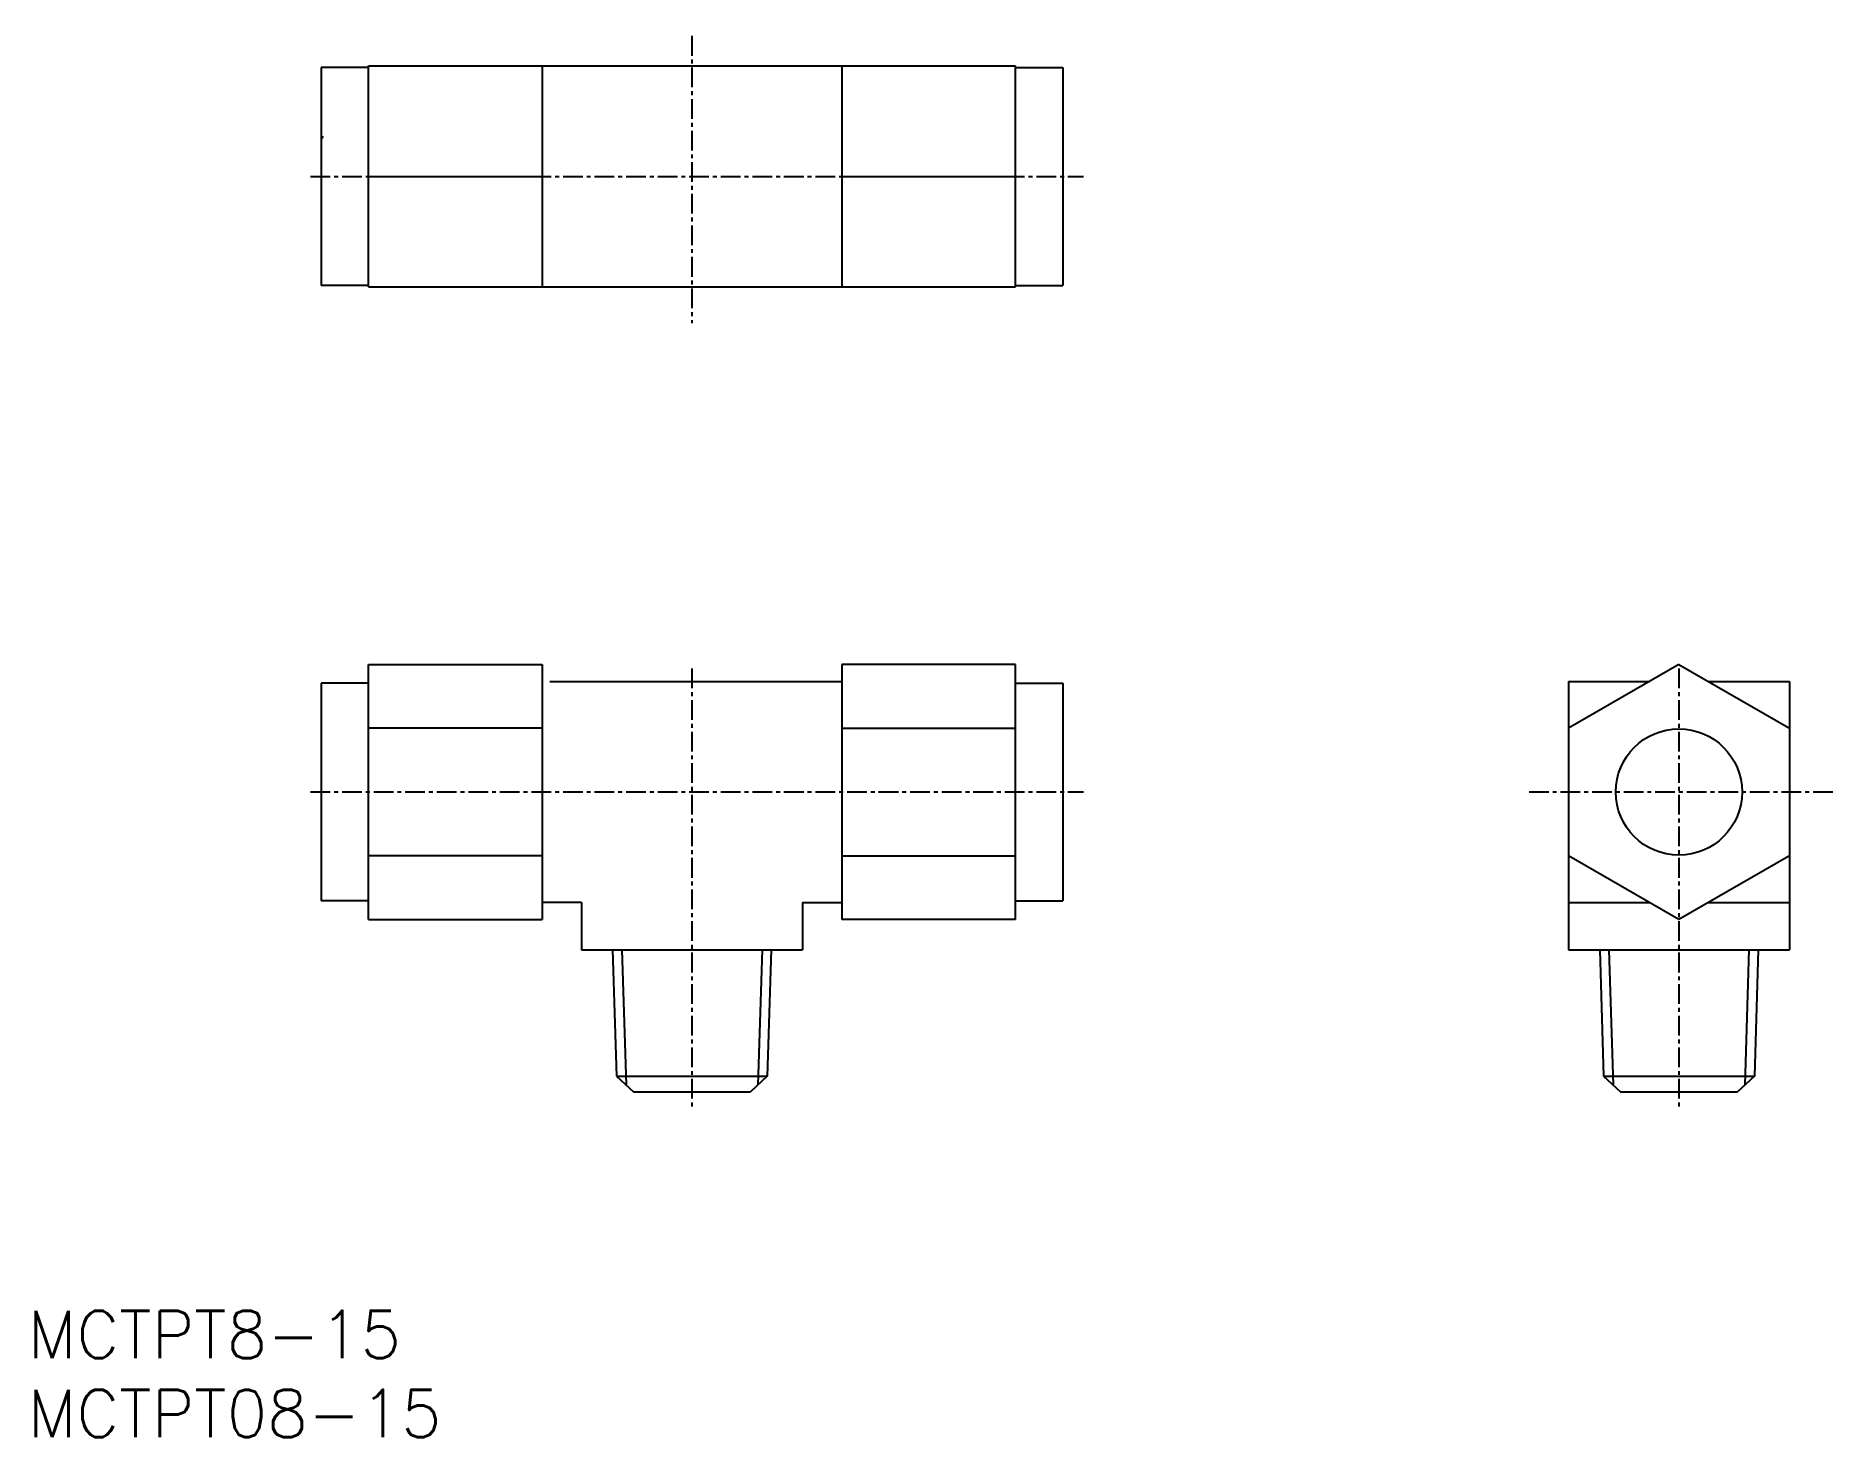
# Model space of a CAD drawing. Extents: x 1 to 114, y 0 to 89.
import ezdxf

# ---------------------------------------------------------------- set-up
doc = ezdxf.new("R2010")
doc.units = 0
doc.linetypes.add('CENTER', pattern=[2, 1.25, -0.25, 0.25, -0.25])
doc.layers.get('0').update_dxf_attribs({"linetype": 'CONTINUOUS'})
doc.layers.add('CENTER', color=1, linetype='CENTER')
doc.styles.get("Standard").update_dxf_attribs({"font": 'txt.shx'})

msp = doc.modelspace()

# ---------------------------------------------------------------- linework, layer by layer
at = {"color": 7, "linetype": 'CONTINUOUS'}
for p, q in [((18.59, 86.77), (18.59, 72.97)), ((21.59, 86.77), (18.59, 86.77)), ((21.59, 72.87), (21.59, 86.87)), ((21.59, 86.87), (62.59, 86.87)), ((32.59, 86.87), (32.59, 72.87)), ((51.59, 86.87), (51.59, 72.87)), ((62.59, 72.87), (62.59, 86.87)), ((62.59, 86.77), (65.59, 86.77)), ((65.59, 86.77), (65.59, 72.97)), ((21.59, 79.87), (32.59, 79.87)), ((51.59, 79.87), (62.59, 79.87)), ((21.59, 72.97), (18.59, 72.97)), ((62.59, 72.97), (65.59, 72.97)), ((21.59, 72.87), (62.59, 72.87)), ((21.59, 32.79), (21.59, 48.95)), ((21.59, 48.95), (32.59, 48.95)), ((32.59, 48.95), (32.59, 32.79)), ((33.09, 47.87), (51.59, 47.87)), ((62.59, 48.95), (51.59, 48.95)), ((51.59, 48.95), (51.59, 32.79)), ((62.59, 32.79), (62.59, 48.95)), ((104.64, 48.95), (97.64, 44.91)), ((97.64, 47.87), (102.77, 47.87)), ((97.64, 47.87), (97.64, 30.87)), ((104.64, 48.95), (111.64, 44.91)), ((106.52, 47.87), (111.64, 47.87)), ((111.64, 47.87), (111.64, 30.87)), ((18.59, 47.77), (18.59, 33.97)), ((21.59, 47.77), (18.59, 47.77)), ((62.59, 47.77), (65.59, 47.77)), ((65.59, 47.77), (65.59, 33.97)), ((32.59, 44.91), (21.59, 44.91)), ((51.59, 44.91), (62.59, 44.91)), ((32.59, 36.83), (21.59, 36.83)), ((51.59, 36.83), (62.59, 36.83)), ((104.64, 32.79), (97.64, 36.83)), ((111.64, 36.83), (104.64, 32.79)), ((21.59, 33.97), (18.59, 33.97)), ((35.09, 33.87), (32.59, 33.87)), ((35.09, 33.87), (35.09, 30.87)), ((49.09, 33.87), (51.59, 33.87)), ((49.09, 33.87), (49.09, 30.87)), ((62.59, 33.97), (65.59, 33.97)), ((97.64, 33.87), (102.77, 33.87)), ((106.52, 33.87), (111.64, 33.87)), ((21.59, 32.79), (32.59, 32.79)), ((62.59, 32.79), (51.59, 32.79)), ((35.09, 30.87), (49.09, 30.87)), ((37.06, 30.87), (37.31, 22.87)), ((37.65, 30.87), (37.91, 22.31)), ((46.53, 30.87), (46.26, 22.31)), ((47.11, 30.87), (46.86, 22.87)), ((97.64, 30.87), (111.64, 30.87)), ((99.62, 30.87), (99.87, 22.87)), ((100.2, 30.87), (100.47, 22.31)), ((109.08, 30.87), (108.82, 22.31)), ((109.67, 30.87), (109.42, 22.87)), ((37.31, 22.87), (38.38, 21.87)), ((37.31, 22.87), (46.86, 22.87)), ((46.86, 22.87), (45.79, 21.87)), ((99.87, 22.87), (109.42, 22.87)), ((99.87, 22.87), (100.94, 21.87)), ((109.42, 22.87), (108.35, 21.87)), ((38.38, 21.87), (45.79, 21.87)), ((100.94, 21.87), (108.35, 21.87))]:
    msp.add_line(p, q, dxfattribs=at)
msp.add_circle((104.64, 40.87), 4, dxfattribs=at)
msp.add_arc((18.74, 82.22), 0.15, 90, 180, dxfattribs=at)
at = {"layer": 'CENTER', "color": 1, "linetype": 'CENTER'}
for p, q in [((42.09, 88.77), (42.09, 70.57)), ((17.92, 79.87), (66.9, 79.87)), ((42.09, 48.69), (42.09, 20.88)), ((104.64, 48.69), (104.64, 20.88)), ((17.92, 40.87), (66.9, 40.87)), ((95.14, 40.87), (114.41, 40.87))]:
    msp.add_line(p, q, dxfattribs=at)

# ---------------------------------------------------------------- texts
at = {"color": 7, "linetype": 'CONTINUOUS'}
for s, p in [('MCTPT8-15', (0, 5)), ('MCTPT08-15', (0, 0))]:
    msp.add_text(s, height=3, dxfattribs=at).set_placement(p)

doc.saveas('drawing.dxf')
